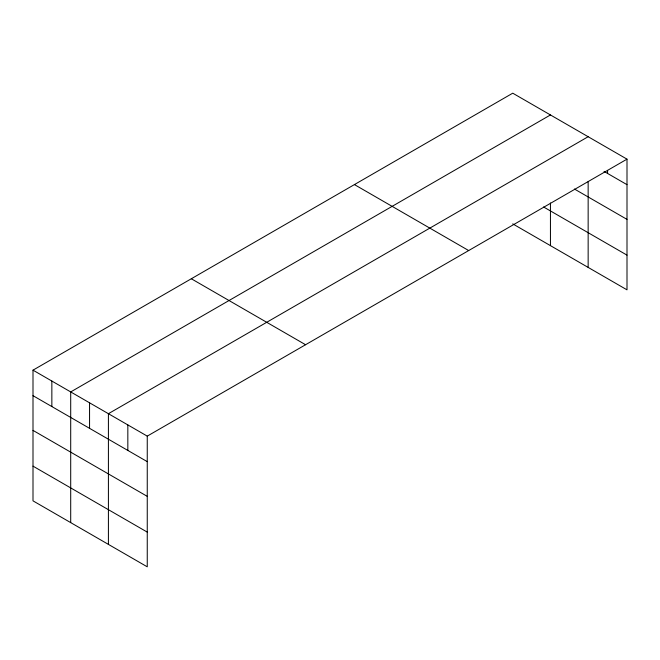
<?xml version="1.0" encoding="UTF-8"?>
<svg xmlns="http://www.w3.org/2000/svg" width="660" height="660" viewBox="0 0 660 660"><rect width="100%" height="100%" fill="white"/><g stroke="black" fill="none" stroke-linecap="round" stroke-linejoin="round"><path stroke-width="0.99" d="M627 159.151L147.254 436.128L147.254 566.816L33 500.849L33 370.161L512.746 93.184L627 159.151L627 289.839L512.746 223.872M550.448 114.956L70.703 391.933L70.703 522.621M588.151 136.719L108.413 413.696L108.413 544.385M604.048 171.41L627 184.668M574.439 189.032L627 219.376M543.592 206.976L627 255.131M354.428 184.585L468.683 250.552M191.317 278.759L305.572 344.726M33 370.161L147.254 436.128M33 395.678L147.254 461.645M33 430.386L147.254 496.353M33 466.141L147.254 532.108M607.58 170.387L607.58 173.456M588.151 181.632L588.151 267.407M550.448 202.991L550.448 245.644M127.834 424.916L127.834 450.433M89.554 402.814L89.554 428.332M51.851 381.051L51.851 406.56"/></g></svg>
